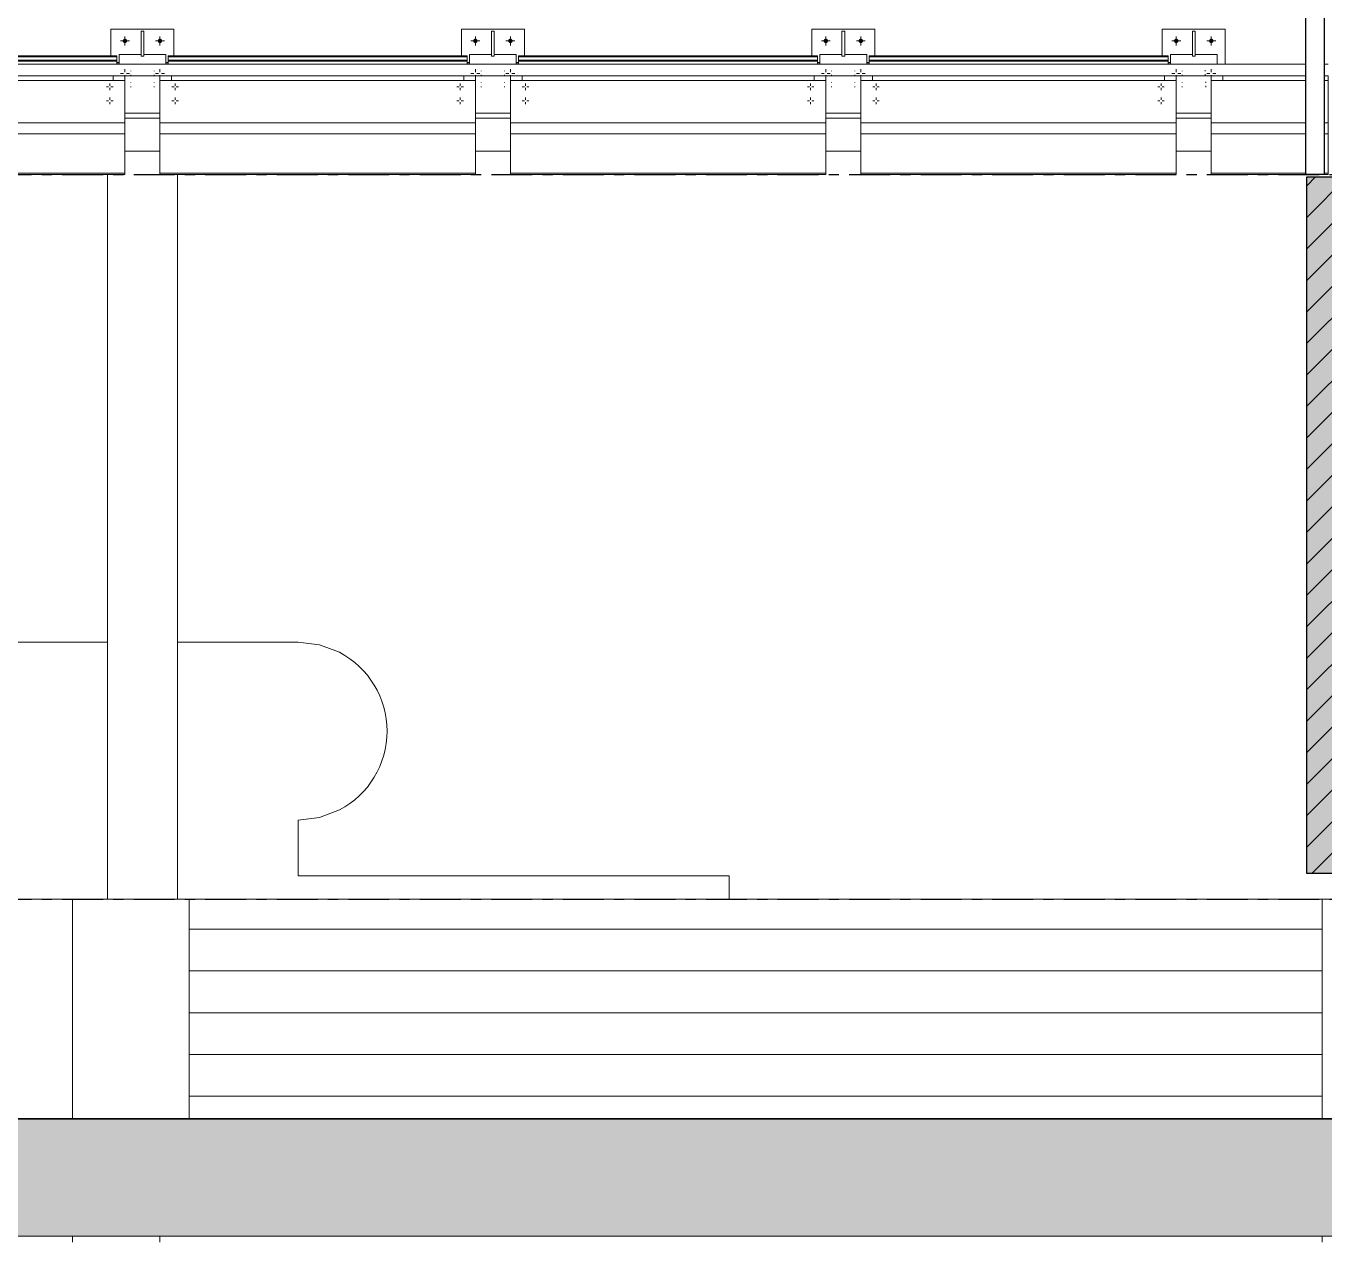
# Model space of a CAD drawing. Header units: millimetres. Extents: x 3774 to 718460, y -768339 to 192544.
# Drawn here: x 403457 to 409014, y -732884 to -727680 of the extents above; entities that cross this region are included whole.
import ezdxf
from ezdxf.xclip import XClip

# ---------------------------------------------------------------- set-up
doc = ezdxf.new("R2010")
doc.units = ezdxf.units.MM
doc.header["$XCLIPFRAME"] = 0
for name, pattern in [('TA_GL_000.70000', [1.925, 0.7, -0.175, 0.175, -0.175, 0.7]), ('XKITLINE00', [0]), ('XKITLINE02', [4, 2, -2])]:
    doc.linetypes.add(name, pattern=pattern)
doc.layers.get('Defpoints').update_dxf_attribs({"color": 250})
doc.layers.add('000 - 0_SYM_DWG_GRIDLINE_MAIN_COLOR_251', color=251, linetype='Continuous')
doc.layers.add('000 - CONCRETE_COL_HATCH_', color=251, linetype='Continuous')
doc.layers.add('Bolt', color=1, linetype='Continuous', lineweight=0)
doc.layers.add('Part', color=2, linetype='Continuous', lineweight=0)
doc.styles.add('TA', font='', dxfattribs={"height": 4.5})
doc.styles.get('TA').set_extended_font_data('Cordia New')

# ---------------------------------------------------------------- blocks, each defined once
blk = doc.blocks.new('*U5902')
at = {"layer": '000 - 0_SYM_DWG_GRIDLINE_MAIN_COLOR_251', "linetype": 'ByBlock', "ltscale": 5}
blk.add_line((10, 0), (-759, 0), dxfattribs=at)
at = {"style": 'TA', "flags": 1}
blk.add_attdef('LOCATION', (6, -6), '', height=4.5, rotation=270, dxfattribs=at)
blk = doc.blocks.new('W-1-PP19-SE-ENT3_20260407-104913_PP19_ENT3_ELE1_DIMS_1')
at = {"layer": '000 - 0_SYM_DWG_GRIDLINE_MAIN_COLOR_251', "linetype": 'TA_GL_000.70000', "xscale": 50.00000000000003, "yscale": 50.00000000000003, "zscale": 50.00000000000003, "rotation": 180}
for p in [(-27800, 102450), (-27800, 101510)]:
    blk.add_blockref('*U5902', p, dxfattribs=at)
blk = doc.blocks.new('*A6153497')
at = {"layer": 'Part', "linetype": 'XKITLINE00', "lineweight": 0}
for p, q in [((2276.208618, -148.453581), (2286.369525, -148.453581)), ((2288.769525, -148.453581), (2292.897454, -148.453581)), ((2292.897454, -148.453581), (2293.626889, -148.542149)), ((2294.313931, -148.802709), (2293.626889, -148.542149)), ((2293.626889, -154.461012), (2294.313931, -154.200452)), ((2292.897454, -154.549581), (2293.626889, -154.461012)), ((2292.897985, -156.454483), (2292.897454, -154.549581)), ((2307.665969, -156.453475), (2292.897985, -156.454483)), ((2307.665969, -157.253462), (2307.665969, -156.453475))]:
    blk.add_line(p, q, dxfattribs=at)
blk.add_arc((2292.897458, -151.501581), 3.048, 297.692252, 62.307748, dxfattribs=at)
blk = doc.blocks.new('*A6163498')
at = {"layer": 'Part', "linetype": 'XKITLINE00', "lineweight": 0}
for p, q in [((2179.680579, -157.253462), (2285.169525, -157.253462)), ((2327.969525, -157.253462), (2328.969518, -157.253462)), ((2327.969525, -167.653462), (2331.369513, -167.653462))]:
    blk.add_line(p, q, dxfattribs=at)
blk = doc.blocks.new('*A6173499')
at = {"layer": 'Part', "linetype": 'XKITLINE00', "lineweight": 0}
for p, q in [((2280.409525, -164.853462), (2285.169525, -164.853462)), ((2327.969525, -164.853462), (2328.969526, -164.853462)), ((2280.409525, -165.077462), (2285.169525, -165.077462)), ((2328.969526, -165.077462), (2327.969525, -165.077462))]:
    blk.add_line(p, q, dxfattribs=at)
blk = doc.blocks.new('*A6363518')
at = {"layer": 'Part', "linetype": 'XKITLINE00', "lineweight": 0}
for p, q in [((2328.169484, -128.668902), (2192.969406, -128.668902)), ((2328.169484, -129.068902), (2192.969406, -129.068902))]:
    blk.add_line(p, q, dxfattribs=at)
blk = doc.blocks.new('*A6373519')
at = {"layer": 'Part', "linetype": 'XKITLINE00', "lineweight": 0}
for p, q in [((2286.969484, -131.653462), (2288.169484, -131.653462)), ((2298.969484, -131.653462), (2300.169484, -131.653462)), ((2310.969484, -131.653462), (2312.169484, -131.653462)), ((2322.969484, -131.653462), (2324.169484, -131.653462))]:
    blk.add_line(p, q, dxfattribs=at)
blk = doc.blocks.new('*A6393521')
at = {"layer": 'Part', "linetype": 'XKITLINE00', "lineweight": 0}
for p, q in [((2276.169484, -131.053462), (2276.169484, -129.233462)), ((2286.969484, -129.233462), (2276.169484, -129.233462)), ((2286.969484, -132.405462), (2286.969484, -129.233462)), ((2276.169484, -130.67527), (2286.969484, -130.67527)), ((2276.169484, -131.053462), (2276.169484, -132.453462)), ((2286.969484, -131.053462), (2276.169484, -131.053462)), ((2276.169484, -132.405462), (2286.969484, -132.405462)), ((2286.969484, -132.453462), (2276.169484, -132.453462)), ((2286.969484, -132.405462), (2286.969484, -132.453462))]:
    blk.add_line(p, q, dxfattribs=at)
blk = doc.blocks.new('*A6413523')
at = {"layer": 'Part', "linetype": 'XKITLINE00', "lineweight": 0}
for p, q in [((2276.44952, -128.391525), (2276.44952, -128.535285)), ((2276.44952, -128.391525), (2286.68952, -128.391525)), ((2276.44952, -128.422926), (2286.68952, -128.422926)), ((2286.68952, -128.391525), (2286.68952, -128.535285)), ((2276.36952, -128.619931), (2276.44952, -128.619931)), ((2276.36952, -128.622652), (2276.44952, -128.622652)), ((2286.68952, -128.619931), (2286.76952, -128.619931)), ((2286.68952, -128.622652), (2286.76952, -128.622652))]:
    blk.add_line(p, q, dxfattribs=at)
blk = doc.blocks.new('*A6423524')
at = {"layer": 'Part', "linetype": 'XKITLINE00', "lineweight": 0}
for p, q in [((2276.44952, -128.668902), (2276.44952, -128.535285)), ((2276.44952, -128.535285), (2286.68952, -128.535285)), ((2276.44952, -128.566686), (2286.68952, -128.566686)), ((2286.68952, -128.535285), (2286.68952, -128.668902))]:
    blk.add_line(p, q, dxfattribs=at)
blk = doc.blocks.new('*A6463528')
at = {"layer": 'Part', "linetype": 'XKITLINE00', "lineweight": 0}
for p, q in [((2286.569484, -129.068902), (2276.569406, -129.068902)), ((2276.569406, -129.068902), (2276.569406, -129.233462)), ((2286.569484, -129.233462), (2286.569484, -129.068902))]:
    blk.add_line(p, q, dxfattribs=at)
blk = doc.blocks.new('*A13414223')
at = {"layer": 'Part', "linetype": 'XKITLINE00', "lineweight": 0}
for p, q in [((2298.76952, -128.344459), (2299.52152, -128.344459)), ((2298.76952, -128.668902), (2298.76952, -128.344459)), ((2299.61752, -128.344459), (2300.36952, -128.344459)), ((2300.36952, -128.668902), (2300.36952, -128.344459))]:
    blk.add_line(p, q, dxfattribs=at)
blk = doc.blocks.new('*A13424224')
at = {"layer": 'Part', "linetype": 'XKITLINE00', "lineweight": 0}
for p, q in [((2300.169484, -131.053462), (2300.169484, -129.233462)), ((2310.969484, -129.233462), (2300.169484, -129.233462)), ((2310.969484, -132.405462), (2310.969484, -129.233462)), ((2300.169484, -130.67527), (2310.969484, -130.67527)), ((2300.169484, -131.053462), (2300.169484, -132.453462)), ((2310.969484, -131.053462), (2300.169484, -131.053462)), ((2300.169484, -132.405462), (2310.969484, -132.405462)), ((2310.969484, -132.453462), (2300.169484, -132.453462)), ((2310.969484, -132.405462), (2310.969484, -132.453462))]:
    blk.add_line(p, q, dxfattribs=at)
blk = doc.blocks.new('*A13434225')
at = {"layer": 'Part', "linetype": 'XKITLINE00', "lineweight": 0}
for p, q in [((2288.169484, -131.053462), (2288.169484, -129.233462)), ((2298.969484, -129.233462), (2288.169484, -129.233462)), ((2298.969484, -132.405462), (2298.969484, -129.233462)), ((2288.169484, -130.67527), (2298.969484, -130.67527)), ((2288.169484, -131.053462), (2288.169484, -132.453462)), ((2298.969484, -131.053462), (2288.169484, -131.053462)), ((2288.169484, -132.405462), (2298.969484, -132.405462)), ((2298.969484, -132.453462), (2288.169484, -132.453462)), ((2298.969484, -132.405462), (2298.969484, -132.453462))]:
    blk.add_line(p, q, dxfattribs=at)
blk = doc.blocks.new('*A13444226')
at = {"layer": 'Part', "linetype": 'XKITLINE00', "lineweight": 0}
for p, q in [((2288.44952, -128.391525), (2288.44952, -128.535285)), ((2288.44952, -128.391525), (2298.68952, -128.391525)), ((2288.44952, -128.422926), (2298.68952, -128.422926)), ((2298.68952, -128.391525), (2298.68952, -128.535285)), ((2288.36952, -128.619931), (2288.44952, -128.619931)), ((2288.36952, -128.622652), (2288.44952, -128.622652)), ((2298.68952, -128.619931), (2298.76952, -128.619931)), ((2298.68952, -128.622652), (2298.76952, -128.622652))]:
    blk.add_line(p, q, dxfattribs=at)
blk = doc.blocks.new('*A13454227')
at = {"layer": 'Part', "linetype": 'XKITLINE00', "lineweight": 0}
for p, q in [((2300.44952, -128.391525), (2300.44952, -128.535285)), ((2300.44952, -128.391525), (2310.68952, -128.391525)), ((2300.44952, -128.422926), (2310.68952, -128.422926)), ((2310.68952, -128.391525), (2310.68952, -128.535285)), ((2300.36952, -128.619931), (2300.44952, -128.619931)), ((2300.36952, -128.622652), (2300.44952, -128.622652)), ((2310.68952, -128.619931), (2310.76952, -128.619931)), ((2310.68952, -128.622652), (2310.76952, -128.622652))]:
    blk.add_line(p, q, dxfattribs=at)
blk = doc.blocks.new('*A13464228')
at = {"layer": 'Part', "linetype": 'XKITLINE00', "lineweight": 0}
for p, q in [((2300.44952, -128.668902), (2300.44952, -128.535285)), ((2300.44952, -128.535285), (2310.68952, -128.535285)), ((2300.44952, -128.566686), (2310.68952, -128.566686)), ((2310.68952, -128.535285), (2310.68952, -128.668902))]:
    blk.add_line(p, q, dxfattribs=at)
blk = doc.blocks.new('*A13474229')
at = {"layer": 'Part', "linetype": 'XKITLINE00', "lineweight": 0}
for p, q in [((2288.44952, -128.668902), (2288.44952, -128.535285)), ((2288.44952, -128.535285), (2298.68952, -128.535285)), ((2288.44952, -128.566686), (2298.68952, -128.566686)), ((2298.68952, -128.535285), (2298.68952, -128.668902))]:
    blk.add_line(p, q, dxfattribs=at)
blk = doc.blocks.new('*A13514233')
at = {"layer": 'Part', "linetype": 'XKITLINE00', "lineweight": 0}
for p, q in [((2298.489552, -127.474849), (2300.649552, -127.474849)), ((2298.489552, -128.391525), (2298.489552, -127.474849)), ((2300.649552, -127.474849), (2300.649552, -128.391525)), ((2298.969484, -130.514849), (2300.169484, -130.514849))]:
    blk.add_line(p, q, dxfattribs=at)
blk = doc.blocks.new('*A13524234')
at = {"layer": 'Part', "linetype": 'XKITLINE00', "lineweight": 0}
for p, q in [((2299.61752, -127.544569), (2299.52152, -127.544569)), ((2299.52152, -128.395979), (2299.52152, -127.544569)), ((2299.61752, -128.395979), (2299.61752, -127.544569)), ((2299.61752, -128.395979), (2299.52152, -128.395979))]:
    blk.add_line(p, q, dxfattribs=at)
blk = doc.blocks.new('*A13534235')
at = {"layer": 'Part', "linetype": 'XKITLINE00', "lineweight": 0}
for p, q in [((2287.61752, -127.544569), (2287.52152, -127.544569)), ((2287.52152, -128.395979), (2287.52152, -127.544569)), ((2287.61752, -128.395979), (2287.61752, -127.544569)), ((2287.61752, -128.395979), (2287.52152, -128.395979))]:
    blk.add_line(p, q, dxfattribs=at)
blk = doc.blocks.new('*A13544236')
at = {"layer": 'Part', "linetype": 'XKITLINE00', "lineweight": 0}
for p, q in [((2286.489552, -127.474849), (2288.649552, -127.474849)), ((2286.489552, -128.391525), (2286.489552, -127.474849)), ((2288.649552, -127.474849), (2288.649552, -128.391525)), ((2286.969484, -130.514849), (2288.169484, -130.514849))]:
    blk.add_line(p, q, dxfattribs=at)
blk = doc.blocks.new('*A13554237')
at = {"layer": 'Part', "linetype": 'XKITLINE00', "lineweight": 0}
for p, q in [((2310.569484, -129.068902), (2300.569406, -129.068902)), ((2300.569406, -129.068902), (2300.569406, -129.233462)), ((2310.569484, -129.233462), (2310.569484, -129.068902))]:
    blk.add_line(p, q, dxfattribs=at)
blk = doc.blocks.new('*A13564238')
at = {"layer": 'Part', "linetype": 'XKITLINE00', "lineweight": 0}
for p, q in [((2298.569484, -129.068902), (2288.569406, -129.068902)), ((2288.569406, -129.068902), (2288.569406, -129.233462)), ((2298.569484, -129.233462), (2298.569484, -129.068902))]:
    blk.add_line(p, q, dxfattribs=at)
blk = doc.blocks.new('*A13574239')
at = {"layer": 'Part', "linetype": 'XKITLINE00', "lineweight": 0}
for p, q in [((2298.969484, -129.069203), (2300.169406, -129.069203)), ((2298.969484, -130.349203), (2300.169484, -130.349203))]:
    blk.add_line(p, q, dxfattribs=at)
blk = doc.blocks.new('*A13584240')
at = {"layer": 'Part', "linetype": 'XKITLINE00', "lineweight": 0}
for p, q in [((2300.569406, -129.068902), (2300.169406, -129.068902)), ((2300.169406, -129.068902), (2300.169406, -129.233462)), ((2300.569406, -129.233462), (2300.569406, -129.068902))]:
    blk.add_line(p, q, dxfattribs=at)
blk = doc.blocks.new('*A13594241')
at = {"layer": 'Part', "linetype": 'XKITLINE00', "lineweight": 0}
for p, q in [((2298.569484, -129.068902), (2298.969484, -129.068902)), ((2298.569484, -129.233462), (2298.569484, -129.068902)), ((2298.969484, -129.068902), (2298.969484, -129.233462))]:
    blk.add_line(p, q, dxfattribs=at)
blk = doc.blocks.new('*A13604242')
at = {"layer": 'Part', "linetype": 'XKITLINE00', "lineweight": 0}
for p, q in [((2286.969484, -129.069203), (2288.169406, -129.069203)), ((2286.969484, -130.349203), (2288.169484, -130.349203))]:
    blk.add_line(p, q, dxfattribs=at)
blk = doc.blocks.new('*A13614243')
at = {"layer": 'Part', "linetype": 'XKITLINE00', "lineweight": 0}
for p, q in [((2288.569406, -129.068902), (2288.169406, -129.068902)), ((2288.169406, -129.068902), (2288.169406, -129.233462)), ((2288.569406, -129.233462), (2288.569406, -129.068902))]:
    blk.add_line(p, q, dxfattribs=at)
blk = doc.blocks.new('*A13624244')
at = {"layer": 'Part', "linetype": 'XKITLINE00', "lineweight": 0}
for p, q in [((2286.569484, -129.068902), (2286.969484, -129.068902)), ((2286.569484, -129.233462), (2286.569484, -129.068902)), ((2286.969484, -129.068902), (2286.969484, -129.233462))]:
    blk.add_line(p, q, dxfattribs=at)
blk = doc.blocks.new('*A13734255')
at = {"layer": 'Bolt'}
for points in [[(2298.894, -127.867), (2298.895, -127.86), (2298.897, -127.853), (2298.899, -127.846), (2298.903, -127.839), (2298.906, -127.833), (2298.911, -127.827), (2298.916, -127.821), (2298.921, -127.816), (2298.927, -127.812), (2298.934, -127.808), (2298.94, -127.805), (2298.947, -127.802), (2298.955, -127.8), (2298.962, -127.799), (2298.97, -127.799), (2298.977, -127.799), (2298.984, -127.8), (2298.992, -127.802), (2298.999, -127.805), (2299.005, -127.808), (2299.012, -127.812), (2299.018, -127.816), (2299.023, -127.821), (2299.028, -127.827), (2299.033, -127.833), (2299.037, -127.839), (2299.04, -127.846), (2299.042, -127.853), (2299.044, -127.86), (2299.045, -127.867), (2299.046, -127.875), (2299.045, -127.882), (2299.044, -127.89), (2299.042, -127.897), (2299.04, -127.904), (2299.037, -127.911), (2299.033, -127.917), (2299.028, -127.923), (2299.023, -127.929), (2299.018, -127.934), (2299.012, -127.938), (2299.005, -127.942), (2298.999, -127.945), (2298.992, -127.948), (2298.984, -127.949), (2298.977, -127.95), (2298.97, -127.951), (2298.962, -127.95), (2298.955, -127.949), (2298.947, -127.948), (2298.94, -127.945), (2298.934, -127.942), (2298.927, -127.938), (2298.921, -127.934), (2298.916, -127.929), (2298.911, -127.923), (2298.906, -127.917), (2298.903, -127.911), (2298.899, -127.904), (2298.897, -127.897), (2298.895, -127.89), (2298.894, -127.882), (2298.894, -127.875)], [(2300.094, -127.867), (2300.095, -127.86), (2300.097, -127.853), (2300.099, -127.846), (2300.103, -127.839), (2300.106, -127.833), (2300.111, -127.827), (2300.116, -127.821), (2300.121, -127.816), (2300.127, -127.812), (2300.134, -127.808), (2300.14, -127.805), (2300.147, -127.802), (2300.155, -127.8), (2300.162, -127.799), (2300.17, -127.799), (2300.177, -127.799), (2300.184, -127.8), (2300.192, -127.802), (2300.199, -127.805), (2300.205, -127.808), (2300.212, -127.812), (2300.218, -127.816), (2300.223, -127.821), (2300.228, -127.827), (2300.233, -127.833), (2300.237, -127.839), (2300.24, -127.846), (2300.242, -127.853), (2300.244, -127.86), (2300.245, -127.867), (2300.246, -127.875), (2300.245, -127.882), (2300.244, -127.89), (2300.242, -127.897), (2300.24, -127.904), (2300.237, -127.911), (2300.233, -127.917), (2300.228, -127.923), (2300.223, -127.929), (2300.218, -127.934), (2300.212, -127.938), (2300.205, -127.942), (2300.199, -127.945), (2300.192, -127.948), (2300.184, -127.949), (2300.177, -127.95), (2300.17, -127.951), (2300.162, -127.95), (2300.155, -127.949), (2300.147, -127.948), (2300.14, -127.945), (2300.134, -127.942), (2300.127, -127.938), (2300.121, -127.934), (2300.116, -127.929), (2300.111, -127.923), (2300.106, -127.917), (2300.103, -127.911), (2300.099, -127.904), (2300.097, -127.897), (2300.095, -127.89), (2300.094, -127.882), (2300.094, -127.875)]]:
    blk.add_hatch(color=256, dxfattribs=at).paths.add_polyline_path(points, flags=17)
at = {"layer": 'Bolt', "linetype": 'XKITLINE00', "lineweight": 0}
for p, q in [((2298.818, -127.875), (2299.122, -127.875)), ((2298.97, -128.027), (2298.97, -127.723)), ((2300.018, -127.875), (2300.322, -127.875)), ((2300.17, -128.027), (2300.17, -127.723)), ((2298.97, -128.843), (2298.97, -128.944)), ((2300.17, -128.843), (2300.17, -128.944)), ((2298.818, -128.995), (2298.919, -128.995)), ((2298.97, -129.147), (2298.97, -129.046)), ((2299.122, -128.995), (2299.02, -128.995)), ((2300.018, -128.995), (2300.119, -128.995)), ((2300.17, -129.147), (2300.17, -129.046)), ((2300.322, -128.995), (2300.22, -128.995))]:
    blk.add_line(p, q, dxfattribs=at)
blk = doc.blocks.new('*A13744256')
at = {"layer": 'Bolt', "linetype": 'XKITLINE02', "lineweight": 0}
for p, q in [((2299.16952, -128.896369), (2299.16952, -128.916299)), ((2299.16952, -129.295829), (2299.16952, -129.315758))]:
    blk.add_line(p, q, dxfattribs=at)
blk = doc.blocks.new('*A13754257')
at = {"layer": 'Bolt', "linetype": 'XKITLINE02', "lineweight": 0}
for p, q in [((2299.96953, -128.896369), (2299.96953, -128.916299)), ((2299.96953, -129.295829), (2299.96953, -129.315758))]:
    blk.add_line(p, q, dxfattribs=at)
blk = doc.blocks.new('*A13784260')
at = {"layer": 'Bolt', "linetype": 'XKITLINE02', "lineweight": 0}
for p, q in [((2299.16952, -129.040129), (2299.16952, -129.060059)), ((2299.16952, -129.439589), (2299.16952, -129.459518))]:
    blk.add_line(p, q, dxfattribs=at)
blk = doc.blocks.new('*A13794261')
at = {"layer": 'Bolt', "linetype": 'XKITLINE02', "lineweight": 0}
for p, q in [((2299.96953, -129.040129), (2299.96953, -129.060059)), ((2299.96953, -129.439589), (2299.96953, -129.459518))]:
    blk.add_line(p, q, dxfattribs=at)
blk = doc.blocks.new('*A13804262')
at = {"layer": 'Bolt', "linetype": 'XKITLINE02', "lineweight": 0}
for p, q in [((2287.16952, -128.896369), (2287.16952, -128.916299)), ((2287.16952, -129.295829), (2287.16952, -129.315758))]:
    blk.add_line(p, q, dxfattribs=at)
blk = doc.blocks.new('*A13814263')
at = {"layer": 'Bolt', "linetype": 'XKITLINE02', "lineweight": 0}
for p, q in [((2287.96953, -128.896369), (2287.96953, -128.916299)), ((2287.96953, -129.295829), (2287.96953, -129.315758))]:
    blk.add_line(p, q, dxfattribs=at)
blk = doc.blocks.new('*A13824264')
at = {"layer": 'Bolt'}
for points in [[(2286.894, -127.867), (2286.895, -127.86), (2286.897, -127.853), (2286.899, -127.846), (2286.903, -127.839), (2286.906, -127.833), (2286.911, -127.827), (2286.916, -127.821), (2286.921, -127.816), (2286.927, -127.812), (2286.934, -127.808), (2286.94, -127.805), (2286.947, -127.802), (2286.955, -127.8), (2286.962, -127.799), (2286.97, -127.799), (2286.977, -127.799), (2286.984, -127.8), (2286.992, -127.802), (2286.999, -127.805), (2287.005, -127.808), (2287.012, -127.812), (2287.018, -127.816), (2287.023, -127.821), (2287.028, -127.827), (2287.033, -127.833), (2287.037, -127.839), (2287.04, -127.846), (2287.042, -127.853), (2287.044, -127.86), (2287.045, -127.867), (2287.046, -127.875), (2287.045, -127.882), (2287.044, -127.89), (2287.042, -127.897), (2287.04, -127.904), (2287.037, -127.911), (2287.033, -127.917), (2287.028, -127.923), (2287.023, -127.929), (2287.018, -127.934), (2287.012, -127.938), (2287.005, -127.942), (2286.999, -127.945), (2286.992, -127.948), (2286.984, -127.949), (2286.977, -127.95), (2286.97, -127.951), (2286.962, -127.95), (2286.955, -127.949), (2286.947, -127.948), (2286.94, -127.945), (2286.934, -127.942), (2286.927, -127.938), (2286.921, -127.934), (2286.916, -127.929), (2286.911, -127.923), (2286.906, -127.917), (2286.903, -127.911), (2286.899, -127.904), (2286.897, -127.897), (2286.895, -127.89), (2286.894, -127.882), (2286.894, -127.875)], [(2288.094, -127.867), (2288.095, -127.86), (2288.097, -127.853), (2288.099, -127.846), (2288.103, -127.839), (2288.106, -127.833), (2288.111, -127.827), (2288.116, -127.821), (2288.121, -127.816), (2288.127, -127.812), (2288.134, -127.808), (2288.14, -127.805), (2288.147, -127.802), (2288.155, -127.8), (2288.162, -127.799), (2288.17, -127.799), (2288.177, -127.799), (2288.184, -127.8), (2288.192, -127.802), (2288.199, -127.805), (2288.205, -127.808), (2288.212, -127.812), (2288.218, -127.816), (2288.223, -127.821), (2288.228, -127.827), (2288.233, -127.833), (2288.237, -127.839), (2288.24, -127.846), (2288.242, -127.853), (2288.244, -127.86), (2288.245, -127.867), (2288.246, -127.875), (2288.245, -127.882), (2288.244, -127.89), (2288.242, -127.897), (2288.24, -127.904), (2288.237, -127.911), (2288.233, -127.917), (2288.228, -127.923), (2288.223, -127.929), (2288.218, -127.934), (2288.212, -127.938), (2288.205, -127.942), (2288.199, -127.945), (2288.192, -127.948), (2288.184, -127.949), (2288.177, -127.95), (2288.17, -127.951), (2288.162, -127.95), (2288.155, -127.949), (2288.147, -127.948), (2288.14, -127.945), (2288.134, -127.942), (2288.127, -127.938), (2288.121, -127.934), (2288.116, -127.929), (2288.111, -127.923), (2288.106, -127.917), (2288.103, -127.911), (2288.099, -127.904), (2288.097, -127.897), (2288.095, -127.89), (2288.094, -127.882), (2288.094, -127.875)]]:
    blk.add_hatch(color=256, dxfattribs=at).paths.add_polyline_path(points, flags=17)
at = {"layer": 'Bolt', "linetype": 'XKITLINE00', "lineweight": 0}
for p, q in [((2286.818, -127.875), (2287.122, -127.875)), ((2286.97, -128.027), (2286.97, -127.723)), ((2288.018, -127.875), (2288.322, -127.875)), ((2288.17, -128.027), (2288.17, -127.723)), ((2286.97, -128.843), (2286.97, -128.944)), ((2288.17, -128.843), (2288.17, -128.944)), ((2286.818, -128.995), (2286.919, -128.995)), ((2286.97, -129.147), (2286.97, -129.046)), ((2287.122, -128.995), (2287.02, -128.995)), ((2288.018, -128.995), (2288.119, -128.995)), ((2288.17, -129.147), (2288.17, -129.046)), ((2288.322, -128.995), (2288.22, -128.995))]:
    blk.add_line(p, q, dxfattribs=at)
blk = doc.blocks.new('*A13834265')
at = {"layer": 'Bolt', "linetype": 'XKITLINE02', "lineweight": 0}
for p, q in [((2287.16952, -129.040129), (2287.16952, -129.060059)), ((2287.16952, -129.439589), (2287.16952, -129.459518))]:
    blk.add_line(p, q, dxfattribs=at)
blk = doc.blocks.new('*A13844266')
at = {"layer": 'Bolt', "linetype": 'XKITLINE02', "lineweight": 0}
for p, q in [((2287.96953, -129.040129), (2287.96953, -129.060059)), ((2287.96953, -129.439589), (2287.96953, -129.459518))]:
    blk.add_line(p, q, dxfattribs=at)
blk = doc.blocks.new('*A13864268')
at = {"layer": 'Bolt', "linetype": 'XKITLINE00', "lineweight": 0}
for p, q in [((2300.68952, -129.337286), (2300.68952, -129.411878)), ((2300.57752, -129.449286), (2300.652112, -129.449286)), ((2300.68952, -129.561286), (2300.68952, -129.486694)), ((2300.80152, -129.449286), (2300.726928, -129.449286)), ((2300.57752, -129.929286), (2300.652112, -129.929286)), ((2300.68952, -129.817286), (2300.68952, -129.891878)), ((2300.68952, -130.041286), (2300.68952, -129.966694)), ((2300.80152, -129.929286), (2300.726928, -129.929286))]:
    blk.add_line(p, q, dxfattribs=at)
blk = doc.blocks.new('*A13874269')
at = {"layer": 'Bolt', "linetype": 'XKITLINE00', "lineweight": 0}
for p, q in [((2298.44952, -129.337286), (2298.44952, -129.411878)), ((2298.33752, -129.449286), (2298.412112, -129.449286)), ((2298.44952, -129.561286), (2298.44952, -129.486694)), ((2298.56152, -129.449286), (2298.486928, -129.449286)), ((2298.33752, -129.929286), (2298.412112, -129.929286)), ((2298.44952, -129.817286), (2298.44952, -129.891878)), ((2298.44952, -130.041286), (2298.44952, -129.966694)), ((2298.56152, -129.929286), (2298.486928, -129.929286))]:
    blk.add_line(p, q, dxfattribs=at)
blk = doc.blocks.new('*A13884270')
at = {"layer": 'Bolt', "linetype": 'XKITLINE00', "lineweight": 0}
for p, q in [((2288.68952, -129.337286), (2288.68952, -129.411878)), ((2288.57752, -129.449286), (2288.652112, -129.449286)), ((2288.68952, -129.561286), (2288.68952, -129.486694)), ((2288.80152, -129.449286), (2288.726928, -129.449286)), ((2288.57752, -129.929286), (2288.652112, -129.929286)), ((2288.68952, -129.817286), (2288.68952, -129.891878)), ((2288.68952, -130.041286), (2288.68952, -129.966694)), ((2288.80152, -129.929286), (2288.726928, -129.929286))]:
    blk.add_line(p, q, dxfattribs=at)
blk = doc.blocks.new('*A13894271')
at = {"layer": 'Bolt', "linetype": 'XKITLINE00', "lineweight": 0}
for p, q in [((2286.44952, -129.337286), (2286.44952, -129.411878)), ((2286.33752, -129.449286), (2286.412112, -129.449286)), ((2286.44952, -129.561286), (2286.44952, -129.486694)), ((2286.56152, -129.449286), (2286.486928, -129.449286)), ((2286.33752, -129.929286), (2286.412112, -129.929286)), ((2286.44952, -129.817286), (2286.44952, -129.891878)), ((2286.44952, -130.041286), (2286.44952, -129.966694)), ((2286.56152, -129.929286), (2286.486928, -129.929286))]:
    blk.add_line(p, q, dxfattribs=at)
blk = doc.blocks.new('*A13934275')
at = {"layer": 'Part', "linetype": 'XKITLINE00', "lineweight": 0}
for p, q in [((2339.279433, -132.533462), (2327.439433, -132.533462)), ((2327.439433, -132.533462), (2327.439433, -156.373462)), ((2339.279433, -132.533462), (2339.279433, -156.373462)), ((2339.279433, -156.373462), (2327.439433, -156.373462))]:
    blk.add_line(p, q, dxfattribs=at)
blk = doc.blocks.new('*A13964278')
at = {"layer": 'Part', "linetype": 'XKITLINE00', "lineweight": 0}
for p, q in [((2312.44952, -128.668902), (2312.44952, -128.535285)), ((2312.44952, -128.535285), (2322.68952, -128.535285)), ((2312.44952, -128.566686), (2322.68952, -128.566686)), ((2322.68952, -128.535285), (2322.68952, -128.668902))]:
    blk.add_line(p, q, dxfattribs=at)
blk = doc.blocks.new('*A14004282')
at = {"layer": 'Part', "linetype": 'XKITLINE00', "lineweight": 0}
for p, q in [((2310.489552, -127.474849), (2312.649552, -127.474849)), ((2310.489552, -128.391525), (2310.489552, -127.474849)), ((2312.649552, -127.474849), (2312.649552, -128.391525)), ((2310.969484, -130.514849), (2312.169484, -130.514849))]:
    blk.add_line(p, q, dxfattribs=at)
blk = doc.blocks.new('*A14014283')
at = {"layer": 'Part', "linetype": 'XKITLINE00', "lineweight": 0}
for p, q in [((2311.61752, -127.544569), (2311.52152, -127.544569)), ((2311.52152, -128.395979), (2311.52152, -127.544569)), ((2311.61752, -128.395979), (2311.61752, -127.544569)), ((2311.61752, -128.395979), (2311.52152, -128.395979))]:
    blk.add_line(p, q, dxfattribs=at)
blk = doc.blocks.new('*A14024284')
at = {"layer": 'Part', "linetype": 'XKITLINE00', "lineweight": 0}
for p, q in [((2324.169484, -131.053462), (2324.169484, -129.233462)), ((2328.169484, -129.233462), (2324.169484, -129.233462)), ((2328.169484, -132.405462), (2328.169484, -129.233462)), ((2324.169484, -130.67527), (2328.169484, -130.67527)), ((2324.169484, -131.053462), (2324.169484, -132.453462)), ((2328.169484, -131.053462), (2324.169484, -131.053462)), ((2324.169484, -132.405462), (2328.169484, -132.405462)), ((2328.169484, -132.453462), (2324.169484, -132.453462)), ((2328.169484, -132.405462), (2328.169484, -132.453462))]:
    blk.add_line(p, q, dxfattribs=at)
blk = doc.blocks.new('*A14084290')
at = {"layer": 'Part', "linetype": 'XKITLINE00', "lineweight": 0}
for p, q in [((2327.769484, -129.068902), (2328.169484, -129.068902)), ((2327.769484, -129.233462), (2327.769484, -129.068902)), ((2328.169484, -129.068902), (2328.169484, -129.233462))]:
    blk.add_line(p, q, dxfattribs=at)
blk = doc.blocks.new('*A14094291')
at = {"layer": 'Part', "linetype": 'XKITLINE00', "lineweight": 0}
for p, q in [((2328.169484, -129.068902), (2324.569406, -129.068902)), ((2324.569406, -129.068902), (2324.569406, -129.233462)), ((2328.169484, -129.233462), (2328.169484, -129.068902))]:
    blk.add_line(p, q, dxfattribs=at)
blk = doc.blocks.new('*A14104292')
at = {"layer": 'Part', "linetype": 'XKITLINE00', "lineweight": 0}
for p, q in [((2324.569406, -129.068902), (2324.169406, -129.068902)), ((2324.169406, -129.068902), (2324.169406, -129.233462)), ((2324.569406, -129.233462), (2324.569406, -129.068902))]:
    blk.add_line(p, q, dxfattribs=at)
blk = doc.blocks.new('*A14114293')
at = {"layer": 'Part', "linetype": 'XKITLINE00', "lineweight": 0}
for p, q in [((2322.969484, -129.069203), (2324.169406, -129.069203)), ((2322.969484, -130.349203), (2324.169484, -130.349203))]:
    blk.add_line(p, q, dxfattribs=at)
blk = doc.blocks.new('*A14124294')
at = {"layer": 'Part', "linetype": 'XKITLINE00', "lineweight": 0}
for p, q in [((2322.569484, -129.068902), (2322.969484, -129.068902)), ((2322.569484, -129.233462), (2322.569484, -129.068902)), ((2322.969484, -129.068902), (2322.969484, -129.233462))]:
    blk.add_line(p, q, dxfattribs=at)
blk = doc.blocks.new('*A14134295')
at = {"layer": 'Part', "linetype": 'XKITLINE00', "lineweight": 0}
for p, q in [((2322.569484, -129.068902), (2312.569406, -129.068902)), ((2312.569406, -129.068902), (2312.569406, -129.233462)), ((2322.569484, -129.233462), (2322.569484, -129.068902))]:
    blk.add_line(p, q, dxfattribs=at)
blk = doc.blocks.new('*A14144296')
at = {"layer": 'Part', "linetype": 'XKITLINE00', "lineweight": 0}
for p, q in [((2310.969484, -129.069203), (2312.169406, -129.069203)), ((2310.969484, -130.349203), (2312.169484, -130.349203))]:
    blk.add_line(p, q, dxfattribs=at)
blk = doc.blocks.new('*A14154297')
at = {"layer": 'Part', "linetype": 'XKITLINE00', "lineweight": 0}
for p, q in [((2312.569406, -129.068902), (2312.169406, -129.068902)), ((2312.169406, -129.068902), (2312.169406, -129.233462)), ((2312.569406, -129.233462), (2312.569406, -129.068902))]:
    blk.add_line(p, q, dxfattribs=at)
blk = doc.blocks.new('*A14164298')
at = {"layer": 'Part', "linetype": 'XKITLINE00', "lineweight": 0}
for p, q in [((2310.569484, -129.068902), (2310.969484, -129.068902)), ((2310.569484, -129.233462), (2310.569484, -129.068902)), ((2310.969484, -129.068902), (2310.969484, -129.233462))]:
    blk.add_line(p, q, dxfattribs=at)
blk = doc.blocks.new('*A14234305')
at = {"layer": 'Part', "linetype": 'XKITLINE00', "lineweight": 0}
for p, q in [((2286.369525, -157.253462), (2286.369525, -132.453462)), ((2288.769525, -157.253462), (2288.769525, -132.453462))]:
    blk.add_line(p, q, dxfattribs=at)
blk = doc.blocks.new('*A14244306')
at = {"layer": 'Part', "linetype": 'XKITLINE00', "lineweight": 0}
for p, q in [((2286.76952, -128.344459), (2287.52152, -128.344459)), ((2286.76952, -128.668902), (2286.76952, -128.344459)), ((2287.61752, -128.344459), (2288.36952, -128.344459)), ((2288.36952, -128.668902), (2288.36952, -128.344459))]:
    blk.add_line(p, q, dxfattribs=at)
blk = doc.blocks.new('*A14274309')
at = {"layer": 'Bolt', "linetype": 'XKITLINE02', "lineweight": 0}
for p, q in [((2311.96953, -128.896369), (2311.96953, -128.916299)), ((2311.96953, -129.295829), (2311.96953, -129.315758))]:
    blk.add_line(p, q, dxfattribs=at)
blk = doc.blocks.new('*A14284310')
at = {"layer": 'Bolt', "linetype": 'XKITLINE02', "lineweight": 0}
for p, q in [((2311.16952, -128.896369), (2311.16952, -128.916299)), ((2311.16952, -129.295829), (2311.16952, -129.315758))]:
    blk.add_line(p, q, dxfattribs=at)
blk = doc.blocks.new('*A14294311')
at = {"layer": 'Bolt'}
for points in [[(2310.894, -127.867), (2310.895, -127.86), (2310.897, -127.853), (2310.899, -127.846), (2310.903, -127.839), (2310.906, -127.833), (2310.911, -127.827), (2310.916, -127.821), (2310.921, -127.816), (2310.927, -127.812), (2310.934, -127.808), (2310.94, -127.805), (2310.947, -127.802), (2310.955, -127.8), (2310.962, -127.799), (2310.97, -127.799), (2310.977, -127.799), (2310.984, -127.8), (2310.992, -127.802), (2310.999, -127.805), (2311.005, -127.808), (2311.012, -127.812), (2311.018, -127.816), (2311.023, -127.821), (2311.028, -127.827), (2311.033, -127.833), (2311.037, -127.839), (2311.04, -127.846), (2311.042, -127.853), (2311.044, -127.86), (2311.045, -127.867), (2311.046, -127.875), (2311.045, -127.882), (2311.044, -127.89), (2311.042, -127.897), (2311.04, -127.904), (2311.037, -127.911), (2311.033, -127.917), (2311.028, -127.923), (2311.023, -127.929), (2311.018, -127.934), (2311.012, -127.938), (2311.005, -127.942), (2310.999, -127.945), (2310.992, -127.948), (2310.984, -127.949), (2310.977, -127.95), (2310.97, -127.951), (2310.962, -127.95), (2310.955, -127.949), (2310.947, -127.948), (2310.94, -127.945), (2310.934, -127.942), (2310.927, -127.938), (2310.921, -127.934), (2310.916, -127.929), (2310.911, -127.923), (2310.906, -127.917), (2310.903, -127.911), (2310.899, -127.904), (2310.897, -127.897), (2310.895, -127.89), (2310.894, -127.882), (2310.894, -127.875)], [(2312.094, -127.867), (2312.095, -127.86), (2312.097, -127.853), (2312.099, -127.846), (2312.103, -127.839), (2312.106, -127.833), (2312.111, -127.827), (2312.116, -127.821), (2312.121, -127.816), (2312.127, -127.812), (2312.134, -127.808), (2312.14, -127.805), (2312.147, -127.802), (2312.155, -127.8), (2312.162, -127.799), (2312.17, -127.799), (2312.177, -127.799), (2312.184, -127.8), (2312.192, -127.802), (2312.199, -127.805), (2312.205, -127.808), (2312.212, -127.812), (2312.218, -127.816), (2312.223, -127.821), (2312.228, -127.827), (2312.233, -127.833), (2312.237, -127.839), (2312.24, -127.846), (2312.242, -127.853), (2312.244, -127.86), (2312.245, -127.867), (2312.246, -127.875), (2312.245, -127.882), (2312.244, -127.89), (2312.242, -127.897), (2312.24, -127.904), (2312.237, -127.911), (2312.233, -127.917), (2312.228, -127.923), (2312.223, -127.929), (2312.218, -127.934), (2312.212, -127.938), (2312.205, -127.942), (2312.199, -127.945), (2312.192, -127.948), (2312.184, -127.949), (2312.177, -127.95), (2312.17, -127.951), (2312.162, -127.95), (2312.155, -127.949), (2312.147, -127.948), (2312.14, -127.945), (2312.134, -127.942), (2312.127, -127.938), (2312.121, -127.934), (2312.116, -127.929), (2312.111, -127.923), (2312.106, -127.917), (2312.103, -127.911), (2312.099, -127.904), (2312.097, -127.897), (2312.095, -127.89), (2312.094, -127.882), (2312.094, -127.875)]]:
    blk.add_hatch(color=256, dxfattribs=at).paths.add_polyline_path(points, flags=17)
at = {"layer": 'Bolt', "linetype": 'XKITLINE00', "lineweight": 0}
for p, q in [((2310.818, -127.875), (2311.122, -127.875)), ((2310.97, -128.027), (2310.97, -127.723)), ((2312.018, -127.875), (2312.322, -127.875)), ((2312.17, -128.027), (2312.17, -127.723)), ((2310.97, -128.843), (2310.97, -128.944)), ((2312.17, -128.843), (2312.17, -128.944)), ((2310.818, -128.995), (2310.919, -128.995)), ((2310.97, -129.147), (2310.97, -129.046)), ((2311.122, -128.995), (2311.02, -128.995)), ((2312.018, -128.995), (2312.119, -128.995)), ((2312.17, -129.147), (2312.17, -129.046)), ((2312.322, -128.995), (2312.22, -128.995))]:
    blk.add_line(p, q, dxfattribs=at)
blk = doc.blocks.new('*A14304312')
at = {"layer": 'Bolt', "linetype": 'XKITLINE02', "lineweight": 0}
for p, q in [((2311.16952, -129.040129), (2311.16952, -129.060059)), ((2311.16952, -129.439589), (2311.16952, -129.459518))]:
    blk.add_line(p, q, dxfattribs=at)
blk = doc.blocks.new('*A14314313')
at = {"layer": 'Bolt', "linetype": 'XKITLINE02', "lineweight": 0}
for p, q in [((2311.96953, -129.040129), (2311.96953, -129.060059)), ((2311.96953, -129.439589), (2311.96953, -129.459518))]:
    blk.add_line(p, q, dxfattribs=at)
blk = doc.blocks.new('*A14374319')
at = {"layer": 'Bolt', "linetype": 'XKITLINE00', "lineweight": 0}
for p, q in [((2322.44952, -129.337286), (2322.44952, -129.411878)), ((2322.33752, -129.449286), (2322.412112, -129.449286)), ((2322.44952, -129.561286), (2322.44952, -129.486694)), ((2322.56152, -129.449286), (2322.486928, -129.449286)), ((2322.33752, -129.929286), (2322.412112, -129.929286)), ((2322.44952, -129.817286), (2322.44952, -129.891878)), ((2322.44952, -130.041286), (2322.44952, -129.966694)), ((2322.56152, -129.929286), (2322.486928, -129.929286))]:
    blk.add_line(p, q, dxfattribs=at)
blk = doc.blocks.new('*A14394321')
at = {"layer": 'Bolt', "linetype": 'XKITLINE00', "lineweight": 0}
for p, q in [((2312.68952, -129.337286), (2312.68952, -129.411878)), ((2312.57752, -129.449286), (2312.652112, -129.449286)), ((2312.68952, -129.561286), (2312.68952, -129.486694)), ((2312.80152, -129.449286), (2312.726928, -129.449286)), ((2312.57752, -129.929286), (2312.652112, -129.929286)), ((2312.68952, -129.817286), (2312.68952, -129.891878)), ((2312.68952, -130.041286), (2312.68952, -129.966694)), ((2312.80152, -129.929286), (2312.726928, -129.929286))]:
    blk.add_line(p, q, dxfattribs=at)
blk = doc.blocks.new('*A14404322')
at = {"layer": 'Bolt', "linetype": 'XKITLINE00', "lineweight": 0}
for p, q in [((2310.44952, -129.337286), (2310.44952, -129.411878)), ((2310.33752, -129.449286), (2310.412112, -129.449286)), ((2310.44952, -129.561286), (2310.44952, -129.486694)), ((2310.56152, -129.449286), (2310.486928, -129.449286)), ((2310.33752, -129.929286), (2310.412112, -129.929286)), ((2310.44952, -129.817286), (2310.44952, -129.891878)), ((2310.44952, -130.041286), (2310.44952, -129.966694)), ((2310.56152, -129.929286), (2310.486928, -129.929286))]:
    blk.add_line(p, q, dxfattribs=at)
blk = doc.blocks.new('*A14464328')
at = {"layer": 'Part', "linetype": 'XKITLINE00', "lineweight": 0}
for p, q in [((2288.169525, -165.424891), (2327.906239, -165.424891)), ((2288.169525, -166.853462), (2288.169525, -165.424891)), ((2327.906239, -165.424891), (2327.906239, -166.853462))]:
    blk.add_line(p, q, dxfattribs=at)
blk = doc.blocks.new('*A14474329')
at = {"layer": 'Part', "linetype": 'XKITLINE00', "lineweight": 0}
for p, q in [((2288.169525, -165.424891), (2327.906239, -165.424891)), ((2288.169525, -166.853462), (2288.169525, -165.424891)), ((2327.906239, -165.424891), (2327.906239, -166.853462))]:
    blk.add_line(p, q, dxfattribs=at)
blk = doc.blocks.new('*A14484330')
at = {"layer": 'Part', "linetype": 'XKITLINE00', "lineweight": 0}
for p, q in [((2288.169525, -166.853462), (2327.969525, -166.853462)), ((2288.169525, -167.253462), (2288.169525, -166.853462)), ((2327.969525, -166.853462), (2327.969525, -167.253462))]:
    blk.add_line(p, q, dxfattribs=at)
blk = doc.blocks.new('*A14494331')
at = {"layer": 'Part', "linetype": 'XKITLINE00', "lineweight": 0}
for p, q in [((2327.969525, -167.253462), (2288.169525, -167.253462)), ((2288.169525, -167.253462), (2288.169525, -168.988744)), ((2327.969525, -167.253462), (2327.969525, -168.988744)), ((2288.169525, -168.453462), (2327.969525, -168.453462))]:
    blk.add_line(p, q, dxfattribs=at)
blk = doc.blocks.new('*A14504332')
at = {"layer": 'Part', "linetype": 'XKITLINE00', "lineweight": 0}
for p, q in [((2289.169525, -157.253462), (2285.169525, -157.253462)), ((2285.169525, -157.253462), (2285.169525, -168.988744)), ((2289.169525, -166.853462), (2289.169525, -157.253462))]:
    blk.add_line(p, q, dxfattribs=at)
blk = doc.blocks.new('*A14514333')
at = {"layer": 'Part', "linetype": 'XKITLINE00', "lineweight": 0}
for p, q in [((2289.169525, -157.253462), (2327.969525, -157.253462)), ((2327.969525, -157.253462), (2327.969525, -158.282068)), ((2289.169525, -158.282068), (2327.969525, -158.282068)), ((2327.969525, -158.282068), (2327.969525, -159.710628)), ((2289.169525, -159.710628), (2327.969525, -159.710628)), ((2327.969525, -159.710628), (2327.969525, -161.139188)), ((2289.169525, -161.139188), (2327.969525, -161.139188)), ((2327.969525, -161.139188), (2327.969525, -162.567748)), ((2289.169525, -162.567748), (2327.969525, -162.567748)), ((2327.969525, -162.567748), (2327.969525, -163.99632)), ((2289.169525, -163.99632), (2327.969525, -163.99632)), ((2327.969525, -165.424891), (2327.969525, -163.99632)), ((2289.169525, -166.853462), (2289.169525, -165.424891)), ((2289.169525, -165.424891), (2327.969525, -165.424891)), ((2327.969525, -165.424891), (2327.969525, -166.853462))]:
    blk.add_line(p, q, dxfattribs=at)
blk = doc.blocks.new('*A14684350')
at = {"layer": 'Part', "linetype": 'XKITLINE00', "lineweight": 0}
for p, q in [((2310.76952, -128.344459), (2311.52152, -128.344459)), ((2310.76952, -128.668902), (2310.76952, -128.344459)), ((2311.61752, -128.344459), (2312.36952, -128.344459)), ((2312.36952, -128.668902), (2312.36952, -128.344459))]:
    blk.add_line(p, q, dxfattribs=at)
blk = doc.blocks.new('*A14694351')
at = {"layer": 'Part', "linetype": 'XKITLINE00', "lineweight": 0}
for p, q in [((2322.76952, -128.344459), (2323.52152, -128.344459)), ((2322.76952, -128.668902), (2322.76952, -128.344459)), ((2323.61752, -128.344459), (2324.36952, -128.344459)), ((2324.36952, -128.668902), (2324.36952, -128.344459))]:
    blk.add_line(p, q, dxfattribs=at)
blk = doc.blocks.new('*A14704352')
at = {"layer": 'Part', "linetype": 'XKITLINE00', "lineweight": 0}
for p, q in [((2312.169484, -131.053462), (2312.169484, -129.233462)), ((2322.969484, -129.233462), (2312.169484, -129.233462)), ((2322.969484, -132.405462), (2322.969484, -129.233462)), ((2312.169484, -130.67527), (2322.969484, -130.67527)), ((2312.169484, -131.053462), (2312.169484, -132.453462)), ((2322.969484, -131.053462), (2312.169484, -131.053462)), ((2312.169484, -132.405462), (2322.969484, -132.405462)), ((2322.969484, -132.453462), (2312.169484, -132.453462)), ((2322.969484, -132.405462), (2322.969484, -132.453462))]:
    blk.add_line(p, q, dxfattribs=at)
blk = doc.blocks.new('*A14744356')
at = {"layer": 'Part', "linetype": 'XKITLINE00', "lineweight": 0}
for p, q in [((2323.61752, -127.544569), (2323.52152, -127.544569)), ((2323.52152, -128.395979), (2323.52152, -127.544569)), ((2323.61752, -128.395979), (2323.61752, -127.544569)), ((2323.61752, -128.395979), (2323.52152, -128.395979))]:
    blk.add_line(p, q, dxfattribs=at)
blk = doc.blocks.new('*A14754357')
at = {"layer": 'Part', "linetype": 'XKITLINE00', "lineweight": 0}
for p, q in [((2322.489552, -127.474849), (2324.649552, -127.474849)), ((2322.489552, -128.391525), (2322.489552, -127.474849)), ((2324.649552, -127.474849), (2324.649552, -128.668902)), ((2322.969484, -130.514849), (2324.169484, -130.514849))]:
    blk.add_line(p, q, dxfattribs=at)
blk = doc.blocks.new('*A14764358')
at = {"layer": 'Part', "linetype": 'XKITLINE00', "lineweight": 0}
for p, q in [((2312.44952, -128.391525), (2312.44952, -128.535285)), ((2312.44952, -128.391525), (2322.68952, -128.391525)), ((2312.44952, -128.422926), (2322.68952, -128.422926)), ((2322.68952, -128.391525), (2322.68952, -128.535285)), ((2312.36952, -128.619931), (2312.44952, -128.619931)), ((2312.36952, -128.622652), (2312.44952, -128.622652)), ((2322.68952, -128.619931), (2322.76952, -128.619931)), ((2322.68952, -128.622652), (2322.76952, -128.622652))]:
    blk.add_line(p, q, dxfattribs=at)
blk = doc.blocks.new('*A14984380')
at = {"layer": 'Bolt', "linetype": 'XKITLINE02', "lineweight": 0}
for p, q in [((2323.16952, -128.896369), (2323.16952, -128.916299)), ((2323.16952, -129.295829), (2323.16952, -129.315758))]:
    blk.add_line(p, q, dxfattribs=at)
blk = doc.blocks.new('*A14994381')
at = {"layer": 'Bolt'}
for points in [[(2322.894, -127.867), (2322.895, -127.86), (2322.897, -127.853), (2322.899, -127.846), (2322.903, -127.839), (2322.906, -127.833), (2322.911, -127.827), (2322.916, -127.821), (2322.921, -127.816), (2322.927, -127.812), (2322.934, -127.808), (2322.94, -127.805), (2322.947, -127.802), (2322.955, -127.8), (2322.962, -127.799), (2322.97, -127.799), (2322.977, -127.799), (2322.984, -127.8), (2322.992, -127.802), (2322.999, -127.805), (2323.005, -127.808), (2323.012, -127.812), (2323.018, -127.816), (2323.023, -127.821), (2323.028, -127.827), (2323.033, -127.833), (2323.037, -127.839), (2323.04, -127.846), (2323.042, -127.853), (2323.044, -127.86), (2323.045, -127.867), (2323.046, -127.875), (2323.045, -127.882), (2323.044, -127.89), (2323.042, -127.897), (2323.04, -127.904), (2323.037, -127.911), (2323.033, -127.917), (2323.028, -127.923), (2323.023, -127.929), (2323.018, -127.934), (2323.012, -127.938), (2323.005, -127.942), (2322.999, -127.945), (2322.992, -127.948), (2322.984, -127.949), (2322.977, -127.95), (2322.97, -127.951), (2322.962, -127.95), (2322.955, -127.949), (2322.947, -127.948), (2322.94, -127.945), (2322.934, -127.942), (2322.927, -127.938), (2322.921, -127.934), (2322.916, -127.929), (2322.911, -127.923), (2322.906, -127.917), (2322.903, -127.911), (2322.899, -127.904), (2322.897, -127.897), (2322.895, -127.89), (2322.894, -127.882), (2322.894, -127.875)], [(2324.094, -127.867), (2324.095, -127.86), (2324.097, -127.853), (2324.099, -127.846), (2324.103, -127.839), (2324.106, -127.833), (2324.111, -127.827), (2324.116, -127.821), (2324.121, -127.816), (2324.127, -127.812), (2324.134, -127.808), (2324.14, -127.805), (2324.147, -127.802), (2324.155, -127.8), (2324.162, -127.799), (2324.17, -127.799), (2324.177, -127.799), (2324.184, -127.8), (2324.192, -127.802), (2324.199, -127.805), (2324.205, -127.808), (2324.212, -127.812), (2324.218, -127.816), (2324.223, -127.821), (2324.228, -127.827), (2324.233, -127.833), (2324.237, -127.839), (2324.24, -127.846), (2324.242, -127.853), (2324.244, -127.86), (2324.245, -127.867), (2324.246, -127.875), (2324.245, -127.882), (2324.244, -127.89), (2324.242, -127.897), (2324.24, -127.904), (2324.237, -127.911), (2324.233, -127.917), (2324.228, -127.923), (2324.223, -127.929), (2324.218, -127.934), (2324.212, -127.938), (2324.205, -127.942), (2324.199, -127.945), (2324.192, -127.948), (2324.184, -127.949), (2324.177, -127.95), (2324.17, -127.951), (2324.162, -127.95), (2324.155, -127.949), (2324.147, -127.948), (2324.14, -127.945), (2324.134, -127.942), (2324.127, -127.938), (2324.121, -127.934), (2324.116, -127.929), (2324.111, -127.923), (2324.106, -127.917), (2324.103, -127.911), (2324.099, -127.904), (2324.097, -127.897), (2324.095, -127.89), (2324.094, -127.882), (2324.094, -127.875)]]:
    blk.add_hatch(color=256, dxfattribs=at).paths.add_polyline_path(points, flags=17)
at = {"layer": 'Bolt', "linetype": 'XKITLINE00', "lineweight": 0}
for p, q in [((2322.818, -127.875), (2323.122, -127.875)), ((2322.97, -128.027), (2322.97, -127.723)), ((2324.018, -127.875), (2324.322, -127.875)), ((2324.17, -128.027), (2324.17, -127.723)), ((2322.97, -128.843), (2322.97, -128.944)), ((2324.17, -128.843), (2324.17, -128.944)), ((2322.818, -128.995), (2322.919, -128.995)), ((2322.97, -129.147), (2322.97, -129.046)), ((2323.122, -128.995), (2323.02, -128.995)), ((2324.018, -128.995), (2324.119, -128.995)), ((2324.17, -129.147), (2324.17, -129.046)), ((2324.322, -128.995), (2324.22, -128.995))]:
    blk.add_line(p, q, dxfattribs=at)
blk = doc.blocks.new('*A15004382')
at = {"layer": 'Bolt', "linetype": 'XKITLINE02', "lineweight": 0}
for p, q in [((2323.961454, -128.914335), (2323.961454, -128.872781)), ((2323.978017, -129.313453), (2323.978017, -129.271898))]:
    blk.add_line(p, q, dxfattribs=at)
blk = doc.blocks.new('*A15014383')
at = {"layer": 'Bolt', "linetype": 'XKITLINE02', "lineweight": 0}
for p, q in [((2323.961454, -129.058095), (2323.961454, -129.016541)), ((2323.978017, -129.457213), (2323.978017, -129.415658))]:
    blk.add_line(p, q, dxfattribs=at)
blk = doc.blocks.new('*A15024384')
at = {"layer": 'Bolt', "linetype": 'XKITLINE02', "lineweight": 0}
for p, q in [((2323.16952, -129.040129), (2323.16952, -129.060059)), ((2323.16952, -129.439589), (2323.16952, -129.459518))]:
    blk.add_line(p, q, dxfattribs=at)
blk = doc.blocks.new('W-1-PP19-SE-ENT3_20260407-111149_PP19_ENT3_SE_ELE3')
at = {"lineweight": 0, "xscale": 125, "yscale": 125, "zscale": 125}
for name in ['*A6373519', '*A13544236', '*A13824264', '*A13534235', '*A13514233', '*A13734255', '*A13524234', '*A14004282', '*A14294311', '*A14014283', '*A14754357', '*A14994381', '*A14744356', '*A6363518', '*A6413523', '*A6423524', '*A14244306', '*A13444226', '*A13474229', '*A13414223', '*A13454227', '*A13464228', '*A14684350', '*A14764358', '*A13964278', '*A14694351', '*A6463528', '*A13624244', '*A13604242', '*A13804262', '*A13834265', '*A13814263', '*A13844266', '*A13614243', '*A13564238', '*A13594241', '*A13574239', '*A13744256', '*A13784260', '*A13754257', '*A13794261', '*A13584240', '*A13554237', '*A14164298', '*A14144296', '*A14284310', '*A14304312', '*A14274309', '*A14314313', '*A14154297', '*A14134295', '*A14124294', '*A14114293', '*A14984380', '*A15024384', '*A15004382', '*A15014383', '*A14104292', '*A14094291', '*A14084290', '*A6393521', '*A13894271', '*A13434225', '*A13884270', '*A13874269', '*A13424224', '*A13864268', '*A14404322', '*A14704352', '*A14394321', '*A14374319', '*A14024284', '*A14234305', '*A13934275', '*A6153497', '*A6163498', '*A14504332', '*A14514333', '*A6173499', '*A14464328', '*A14474329', '*A14484330', '*A14494331']:
    blk.add_blockref(name, (-296446.190625, 122106.68275), dxfattribs=at)
blk = doc.blocks.new('A$Cc95a8f7c')
at = {"layer": '000 - CONCRETE_COL_HATCH_', "transparency": 33554585}
h = blk.add_hatch(dxfattribs=at)
h.set_pattern_fill('AR-CONC', color=1, scale=2.5)
h.paths.add_polyline_path([(-9706.691625, -12559.999625), (-14206.257875, -12559.999625), (-14206.257875, -15540), (-24.997375, -15540), (-24.997375, -12559.999625), (-3726.691625, -12559.999625), (-3726.691625, 300), (-9706.691625, 300)])
h = blk.add_hatch(dxfattribs=at)
h.set_pattern_fill('ANSI31', color=1, scale=30)
h.paths.add_polyline_path([(-3726.691625, -12559.999625), (-24.997375, -12559.999625), (-24.997375, -15540), (-14206.257875, -15540), (-14206.257875, -12559.999625), (-9706.691625, -12559.999625), (-9706.691625, 300), (-3726.691625, 300)])
at = {"layer": '000 - CONCRETE_COL_HATCH_'}
blk.add_lwpolyline([(-3726.691625, -12559.999625), (-24.997375, -12559.999625), (-24.997375, -15540), (-14206.257875, -15540), (-14206.257875, -12559.999625), (-9706.691625, -12559.999625), (-9706.691625, 300), (-3726.691625, 300)], close=True, dxfattribs=at)
blk.add_lwpolyline([(-3726.691625, -12559.999625), (-24.997375, -12559.999625), (-24.997375, -15540), (-14206.257875, -15540), (-14206.257875, -12559.999625), (-9706.691625, -12559.999625), (-9706.691625, 300), (-3726.691625, 300)], close=True, dxfattribs=at)
blk.add_lwpolyline([(-3726.691625, -12559.999625), (-24.997375, -12559.999625), (-24.997375, -15540), (-14206.257875, -15540), (-14206.257875, -12559.999625), (-9706.691625, -12559.999625), (-9706.691625, 300), (-3726.691625, 300)], close=True, dxfattribs=at)
blk.add_lwpolyline([(-3726.691625, -12559.999625), (-24.997375, -12559.999625), (-24.997375, -15540), (-14206.257875, -15540), (-14206.257875, -12559.999625), (-9706.691625, -12559.999625), (-9706.691625, 300), (-3726.691625, 300)], close=True, dxfattribs=at)
blk = doc.blocks.new('W-1-PP19-SE-ENT3_20260407-141310_PP19_ENT3_PRECAST_HATCH')
at = {"color": 6}
blk.add_blockref('A$Cc95a8f7c', (-46357.4, 85502.9), dxfattribs=at)
blk = doc.blocks.new('W-1-PP19-SE-ENT3_20260407-141433PP19_ENT3_PRECAST_HATCH')
at = {"color": 6}
blk.add_blockref('W-1-PP19-SE-ENT3_20260407-141310_PP19_ENT3_PRECAST_HATCH', (55047.4, 32597.1), dxfattribs=at)
blk = doc.blocks.new('*U7984')
at = {"layer": 'Defpoints'}
blk.add_lwpolyline([(0, -500), (30728.5, -500), (30728.5, 0), (0, 0)], close=True, dxfattribs=at)
blk.add_wipeout([(0, -500), (30728.5, -500), (30728.5, 0), (0, 0)])
h = blk.add_hatch()
h.set_pattern_fill('EARTH', color=256, scale=50, angle=45)
h.paths.add_polyline_path([(0, -500), (30728.5, -500), (30728.5, 0), (0, 0)])
at = {"color": 6}
blk.add_line((-250, 0), (30978.5, 0), dxfattribs=at)
blk = doc.blocks.new('*U7968')
blk.add_wipeout([(0, 0), (77.5, 0), (77.5, 2950), (0, 2950)])
at = {"color": 0}
blk.add_lwpolyline([(0, 0), (77.5, 0), (77.5, 2950), (0, 2950)], close=True, dxfattribs=at)

msp = doc.modelspace()

# ---------------------------------------------------------------- block references
at = {"color": 6}
ref = msp.add_blockref('W-1-PP19-SE-ENT3_20260407-111149_PP19_ENT3_SE_ELE3', (414456.105, -833866.64), dxfattribs=at)
XClip(ref).set_block_clipping_path([(-32830.0732933623, 98192.9450294074), (1428.5091477262, 121044.4843190958)])

# ---------------------------------------------------------------- next in the draw order: block references
ref = msp.add_blockref('W-1-PP19-SE-ENT3_20260407-141433PP19_ENT3_PRECAST_HATCH', (414456.105, -833866.64), dxfattribs=at)
XClip(ref).set_block_clipping_path([(-32830.0732933624, 98192.9450294074), (2023.6130077739, 121044.4843190958)])
msp.add_blockref('*U7984', (385156.105, -732356.64))

# ---------------------------------------------------------------- next in the draw order: block references
at = {"color": 2, "xscale": -1}
msp.add_blockref('*U7968', (409013.805, -728316.64), dxfattribs=at)

# ---------------------------------------------------------------- next in the draw order: block references
at = {"color": 6}
msp.add_blockref('W-1-PP19-SE-ENT3_20260407-104913_PP19_ENT3_ELE1_DIMS_1', (414456.105, -833866.64), dxfattribs=at)
at = {"layer": '000 - 0_SYM_DWG_GRIDLINE_MAIN_COLOR_251', "linetype": 'TA_GL_000.70000', "xscale": 50.00000000000003, "yscale": 50.00000000000003, "zscale": 50.00000000000003, "rotation": 180}
msp.add_blockref('*U5902', (386656.105, -728316.64), dxfattribs=at)

doc.saveas('drawing.dxf')
